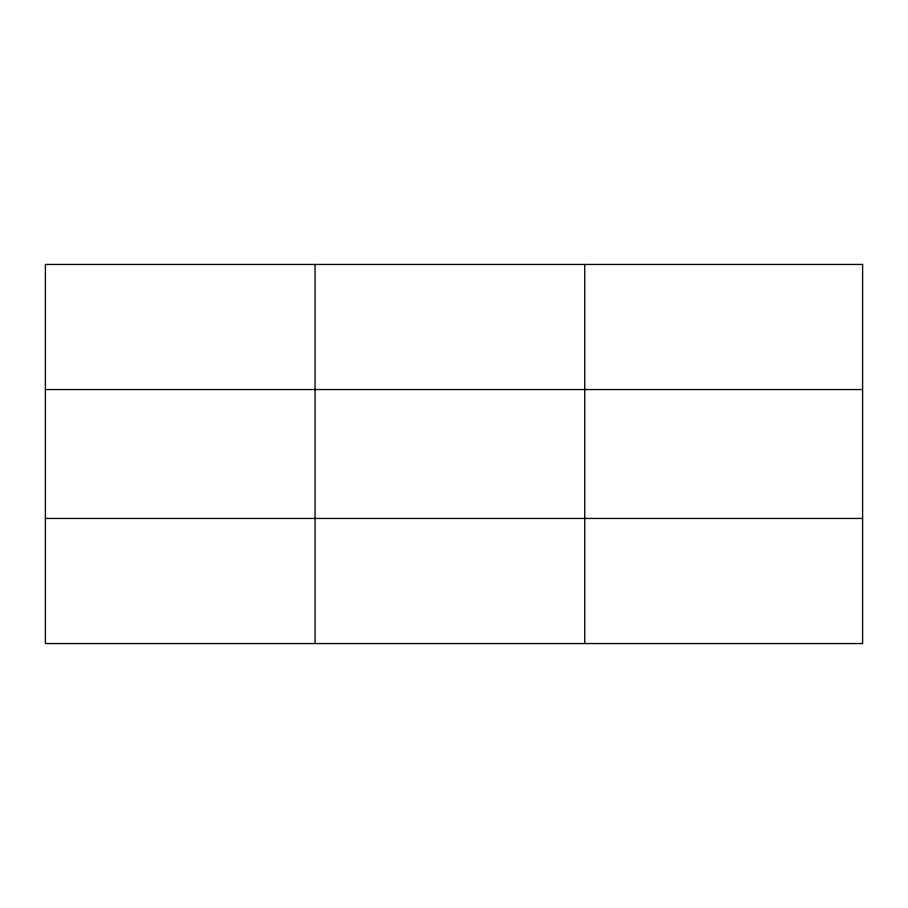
<?xml version="1.0" encoding="UTF-8"?>
<svg xmlns="http://www.w3.org/2000/svg" width="908" height="908" viewBox="0 0 908 908"><rect width="100%" height="100%" fill="white"/><g stroke="black" fill="none" stroke-linecap="round" stroke-linejoin="round"><path stroke-width="1.36" d="M315.076 264.444L315.076 643.556M584.752 264.444L584.752 643.556M45.4 389.555L862.6 389.555M45.4 518.445L862.6 518.445M862.6 264.444L862.6 643.556L45.4 643.556L45.4 264.444L862.6 264.444"/></g></svg>
